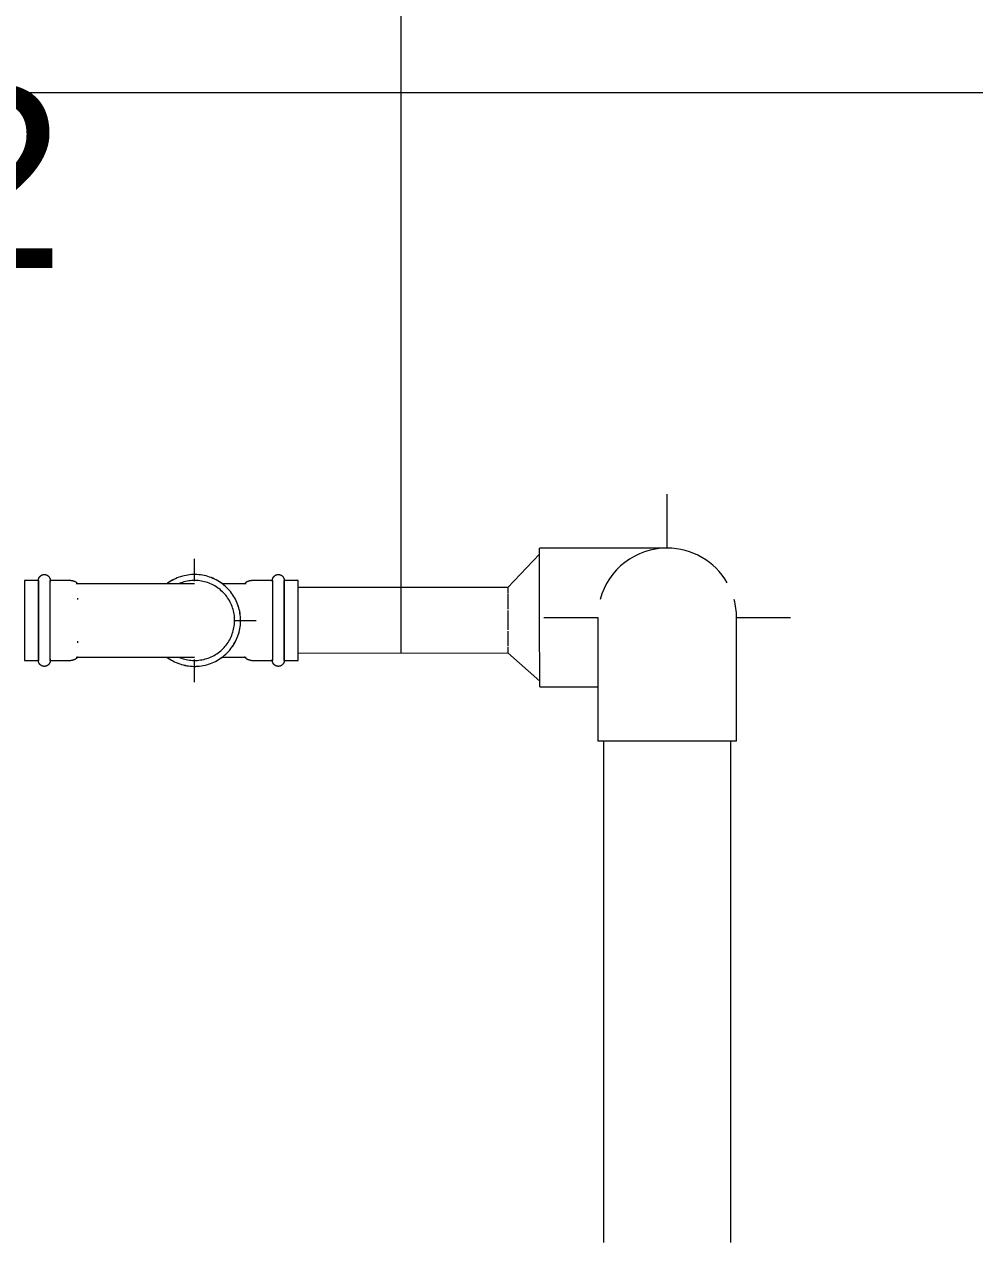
# Model space of a CAD drawing. Header units: inches. Extents: x -3299 to -2222, y -94 to 482.
# Drawn here: x -2629.99 to -2599.18, y 301.7 to 341.21 of the extents above; entities that cross this region are included whole.
import ezdxf

# ---------------------------------------------------------------- set-up
doc = ezdxf.new("R2010")
doc.units = ezdxf.units.IN
doc.header["$MEASUREMENT"] = 0
for name, color, linetype, lineweight in [('G-ANNO-TEXT', 231, 'Continuous', 9), ('P-PIPE', 3, 'Continuous', 9), ('P-PIPE-CNTR', 3, 'Continuous', 9), ('P-PIPE-IDEN', 2, 'Continuous', 9), ('S-GRID', 1, 'Continuous', 9)]:
    doc.layers.add(name, color=color, linetype=linetype, lineweight=lineweight)
doc.styles.add('Arial', font='arial.ttf', dxfattribs={"height": 5.901198})

# ---------------------------------------------------------------- blocks, each defined once
blk = doc.blocks.new('Victaulic-VicPress316-Elbow 90-45deg Style P568_P571 - Standard-V6-PLG_ ROOF LEVEL')
at = {"layer": 'P-PIPE'}
for p, q in [((-2453.184, 286.532), (-2454.503, 286.532)), ((-2452.341, 286.641), (-2453.012, 286.641)), ((-2452.341, 286.641), (-2452.341, 285.344)), ((-2451.501, 286.641), (-2451.955, 286.641)), ((-2451.955, 286.641), (-2451.955, 285.344)), ((-2451.501, 285.344), (-2451.501, 286.641)), ((-2453.23, 286.068), (-2453.23, 286.02)), ((-2452.341, 285.344), (-2452.341, 284.048)), ((-2451.955, 285.344), (-2451.955, 284.048)), ((-2451.501, 284.048), (-2451.501, 285.344)), ((-2453.23, 284.669), (-2453.23, 284.62)), ((-2454.503, 284.157), (-2453.185, 284.157)), ((-2453.012, 284.048), (-2452.341, 284.048)), ((-2451.955, 284.048), (-2451.501, 284.048))]:
    blk.add_line(p, q, dxfattribs=at)
at = {"layer": 'P-PIPE', "flags": 128}
for points in [[(-2456.122, 286.532), (-2456.167, 286.564), (-2456.216, 286.598), (-2456.267, 286.629), (-2456.319, 286.658), (-2456.372, 286.685), (-2456.426, 286.71), (-2456.481, 286.733), (-2456.537, 286.753), (-2456.594, 286.771), (-2456.651, 286.787), (-2456.709, 286.801), (-2456.768, 286.812), (-2456.827, 286.821), (-2456.886, 286.828), (-2456.945, 286.832), (-2457.005, 286.834), (-2457.064, 286.833), (-2457.124, 286.83), (-2457.183, 286.825), (-2457.242, 286.817), (-2457.301, 286.807), (-2457.359, 286.795), (-2457.417, 286.78), (-2457.474, 286.763), (-2457.53, 286.744), (-2457.586, 286.722), (-2457.641, 286.699), (-2457.694, 286.673), (-2457.747, 286.645), (-2457.798, 286.615), (-2457.849, 286.583), (-2457.897, 286.549), (-2457.945, 286.513), (-2457.991, 286.475), (-2458.035, 286.435), (-2458.078, 286.394), (-2458.119, 286.35), (-2458.158, 286.306), (-2458.196, 286.259), (-2458.232, 286.212), (-2458.265, 286.163), (-2458.297, 286.112), (-2458.327, 286.06), (-2458.354, 286.008), (-2458.38, 285.954), (-2458.403, 285.899), (-2458.424, 285.843), (-2458.443, 285.787), (-2458.46, 285.73), (-2458.474, 285.672), (-2458.486, 285.613), (-2458.495, 285.554), (-2458.503, 285.495), (-2458.507, 285.436), (-2458.51, 285.376), (-2458.51, 285.344)], [(-2456.503, 286.533), (-2456.551, 286.553), (-2456.6, 286.571), (-2456.649, 286.586), (-2456.699, 286.6), (-2456.75, 286.612), (-2456.8, 286.622), (-2456.852, 286.63), (-2456.903, 286.635), (-2456.955, 286.639), (-2457.007, 286.641), (-2457.059, 286.64), (-2457.11, 286.638), (-2457.162, 286.633), (-2457.214, 286.626), (-2457.265, 286.618), (-2457.315, 286.607), (-2457.366, 286.594), (-2457.415, 286.579), (-2457.464, 286.563), (-2457.513, 286.544), (-2457.56, 286.523), (-2457.607, 286.501), (-2457.653, 286.476), (-2457.698, 286.45), (-2457.741, 286.422), (-2457.784, 286.393), (-2457.825, 286.361), (-2457.865, 286.328), (-2457.904, 286.294), (-2457.941, 286.258), (-2457.977, 286.22), (-2458.011, 286.181), (-2458.044, 286.141), (-2458.075, 286.099), (-2458.104, 286.057), (-2458.132, 286.013), (-2458.158, 285.968), (-2458.182, 285.922), (-2458.204, 285.875), (-2458.224, 285.827), (-2458.242, 285.779), (-2458.259, 285.729), (-2458.273, 285.68), (-2458.286, 285.629), (-2458.296, 285.578), (-2458.304, 285.527), (-2458.311, 285.476), (-2458.315, 285.424), (-2458.317, 285.372), (-2458.317, 285.344)], [(-2454.503, 286.532), (-2454.604, 286.532), (-2454.705, 286.532), (-2454.805, 286.532), (-2454.905, 286.532), (-2455.004, 286.532), (-2455.102, 286.532), (-2455.199, 286.532), (-2455.295, 286.532), (-2455.39, 286.532), (-2455.484, 286.532), (-2455.576, 286.532), (-2455.666, 286.532), (-2455.754, 286.532), (-2455.841, 286.532), (-2455.925, 286.532), (-2456.007, 286.532), (-2456.086, 286.532), (-2456.163, 286.532), (-2456.238, 286.532), (-2456.309, 286.532), (-2456.378, 286.532), (-2456.444, 286.532), (-2456.506, 286.532), (-2456.566, 286.532), (-2456.622, 286.532), (-2456.674, 286.532), (-2456.724, 286.532), (-2456.769, 286.532), (-2456.811, 286.532), (-2456.85, 286.532), (-2456.884, 286.532), (-2456.915, 286.532), (-2456.942, 286.532), (-2456.965, 286.532), (-2456.984, 286.532), (-2456.999, 286.532), (-2457.01, 286.532), (-2457.018, 286.532), (-2457.021, 286.532), (-2457.021, 286.532)], [(-2453.23, 286.532), (-2453.223, 286.54), (-2453.216, 286.549), (-2453.209, 286.557), (-2453.201, 286.564), (-2453.193, 286.572), (-2453.185, 286.579), (-2453.176, 286.586), (-2453.167, 286.592), (-2453.158, 286.598), (-2453.149, 286.604), (-2453.139, 286.609), (-2453.13, 286.614), (-2453.12, 286.619), (-2453.11, 286.623), (-2453.099, 286.626), (-2453.089, 286.63), (-2453.078, 286.633), (-2453.068, 286.635), (-2453.057, 286.637), (-2453.046, 286.639), (-2453.036, 286.64), (-2453.025, 286.64), (-2453.014, 286.641), (-2453.012, 286.641)], [(-2452.341, 286.641), (-2452.341, 286.649), (-2452.34, 286.656), (-2452.339, 286.664), (-2452.338, 286.672), (-2452.337, 286.679), (-2452.335, 286.687), (-2452.333, 286.694), (-2452.331, 286.702), (-2452.328, 286.709), (-2452.326, 286.716), (-2452.322, 286.723), (-2452.319, 286.73), (-2452.315, 286.737), (-2452.311, 286.743), (-2452.307, 286.75), (-2452.303, 286.756), (-2452.298, 286.762), (-2452.293, 286.768), (-2452.288, 286.774), (-2452.282, 286.779), (-2452.277, 286.785), (-2452.271, 286.79), (-2452.265, 286.794), (-2452.258, 286.799), (-2452.252, 286.803), (-2452.245, 286.807), (-2452.239, 286.811), (-2452.232, 286.815), (-2452.225, 286.818), (-2452.218, 286.821), (-2452.21, 286.823), (-2452.203, 286.826), (-2452.196, 286.828), (-2452.188, 286.83), (-2452.181, 286.831), (-2452.173, 286.832), (-2452.165, 286.833), (-2452.158, 286.834), (-2452.15, 286.834), (-2452.142, 286.834), (-2452.134, 286.833), (-2452.127, 286.833), (-2452.119, 286.832), (-2452.111, 286.83), (-2452.104, 286.829), (-2452.096, 286.827), (-2452.089, 286.825), (-2452.082, 286.822), (-2452.075, 286.819), (-2452.067, 286.816), (-2452.061, 286.813), (-2452.054, 286.809), (-2452.047, 286.805), (-2452.041, 286.801), (-2452.034, 286.797), (-2452.028, 286.792), (-2452.022, 286.787), (-2452.016, 286.782), (-2452.011, 286.777), (-2452.005, 286.771), (-2452, 286.765), (-2451.996, 286.759), (-2451.991, 286.753), (-2451.987, 286.747), (-2451.982, 286.74), (-2451.979, 286.734), (-2451.975, 286.727), (-2451.972, 286.72), (-2451.969, 286.713), (-2451.966, 286.705), (-2451.964, 286.698), (-2451.961, 286.691), (-2451.96, 286.683), (-2451.958, 286.676), (-2451.957, 286.668), (-2451.956, 286.66), (-2451.955, 286.653), (-2451.955, 286.645), (-2451.955, 286.641)], [(-2452.341, 286.6), (-2452.341, 286.612), (-2452.341, 286.622), (-2452.341, 286.63), (-2452.341, 286.635), (-2452.341, 286.639), (-2452.341, 286.641), (-2452.341, 286.641)], [(-2452.341, 286.641), (-2452.341, 286.64), (-2452.341, 286.637), (-2452.341, 286.631), (-2452.341, 286.624), (-2452.341, 286.615), (-2452.341, 286.604), (-2452.341, 286.59), (-2452.341, 286.575), (-2452.341, 286.558), (-2452.341, 286.538), (-2452.341, 286.517), (-2452.341, 286.494), (-2452.341, 286.469), (-2452.341, 286.443), (-2452.341, 286.414), (-2452.341, 286.384), (-2452.341, 286.352), (-2452.341, 286.319), (-2452.341, 286.284), (-2452.341, 286.248), (-2452.341, 286.21), (-2452.341, 286.17), (-2452.341, 286.13), (-2452.341, 286.088), (-2452.341, 286.045), (-2452.341, 286.001), (-2452.341, 285.955), (-2452.341, 285.909), (-2452.341, 285.862), (-2452.341, 285.814), (-2452.341, 285.765), (-2452.341, 285.716), (-2452.341, 285.666), (-2452.341, 285.616), (-2452.341, 285.565), (-2452.341, 285.513), (-2452.341, 285.462), (-2452.341, 285.41), (-2452.341, 285.358), (-2452.341, 285.344)], [(-2451.955, 285.344), (-2451.955, 285.396), (-2451.955, 285.448), (-2451.955, 285.5), (-2451.955, 285.551), (-2451.955, 285.602), (-2451.955, 285.652), (-2451.955, 285.703), (-2451.955, 285.752), (-2451.955, 285.801), (-2451.955, 285.849), (-2451.955, 285.897), (-2451.955, 285.943), (-2451.955, 285.989), (-2451.955, 286.033), (-2451.955, 286.076), (-2451.955, 286.119), (-2451.955, 286.16), (-2451.955, 286.199), (-2451.955, 286.237), (-2451.955, 286.274), (-2451.955, 286.31), (-2451.955, 286.344), (-2451.955, 286.376), (-2451.955, 286.406), (-2451.955, 286.435), (-2451.955, 286.462), (-2451.955, 286.488), (-2451.955, 286.511), (-2451.955, 286.533), (-2451.955, 286.553), (-2451.955, 286.571), (-2451.955, 286.586), (-2451.955, 286.6), (-2451.955, 286.612), (-2451.955, 286.622), (-2451.955, 286.63), (-2451.955, 286.635), (-2451.955, 286.639), (-2451.955, 286.641), (-2451.955, 286.641)], [(-2451.955, 286.641), (-2451.955, 286.64), (-2451.955, 286.637), (-2451.955, 286.631), (-2451.955, 286.624), (-2451.955, 286.615), (-2451.955, 286.604)], [(-2458.51, 285.344), (-2458.509, 285.285), (-2458.506, 285.225), (-2458.5, 285.166), (-2458.491, 285.107), (-2458.481, 285.048), (-2458.468, 284.99), (-2458.452, 284.933), (-2458.435, 284.876), (-2458.415, 284.82), (-2458.393, 284.764), (-2458.368, 284.71), (-2458.342, 284.656), (-2458.313, 284.604), (-2458.283, 284.553), (-2458.25, 284.503), (-2458.216, 284.455), (-2458.179, 284.408), (-2458.141, 284.362), (-2458.1, 284.318), (-2458.059, 284.276), (-2458.015, 284.235), (-2457.97, 284.196), (-2457.923, 284.159), (-2457.875, 284.124), (-2457.826, 284.091), (-2457.775, 284.06), (-2457.723, 284.031), (-2457.67, 284.004), (-2457.616, 283.979), (-2457.561, 283.956), (-2457.505, 283.936), (-2457.448, 283.917), (-2457.39, 283.901), (-2457.332, 283.888), (-2457.274, 283.876), (-2457.215, 283.868), (-2457.156, 283.861), (-2457.096, 283.857), (-2457.037, 283.855), (-2456.977, 283.855), (-2456.918, 283.858), (-2456.858, 283.864), (-2456.799, 283.871), (-2456.741, 283.881), (-2456.682, 283.894), (-2456.625, 283.908), (-2456.568, 283.925), (-2456.511, 283.945), (-2456.456, 283.966), (-2456.401, 283.99), (-2456.347, 284.016), (-2456.295, 284.044), (-2456.243, 284.074), (-2456.193, 284.106), (-2456.144, 284.14), (-2456.122, 284.157)], [(-2458.317, 285.344), (-2458.316, 285.292), (-2458.313, 285.241), (-2458.308, 285.189), (-2458.301, 285.138), (-2458.291, 285.087), (-2458.28, 285.036), (-2458.267, 284.986), (-2458.251, 284.936), (-2458.234, 284.888), (-2458.215, 284.839), (-2458.194, 284.792), (-2458.171, 284.746), (-2458.146, 284.7), (-2458.119, 284.656), (-2458.091, 284.612), (-2458.061, 284.57), (-2458.029, 284.529), (-2457.996, 284.489), (-2457.961, 284.451), (-2457.924, 284.414), (-2457.886, 284.379), (-2457.847, 284.345), (-2457.806, 284.313), (-2457.764, 284.282), (-2457.721, 284.253), (-2457.677, 284.226), (-2457.632, 284.201), (-2457.586, 284.177), (-2457.539, 284.156), (-2457.491, 284.136), (-2457.442, 284.118), (-2457.393, 284.102), (-2457.343, 284.088), (-2457.292, 284.076), (-2457.241, 284.067), (-2457.19, 284.059), (-2457.138, 284.053), (-2457.087, 284.049), (-2457.035, 284.048), (-2456.983, 284.048), (-2456.931, 284.051), (-2456.879, 284.056), (-2456.828, 284.062), (-2456.777, 284.071), (-2456.726, 284.082), (-2456.676, 284.094), (-2456.626, 284.109), (-2456.577, 284.126), (-2456.529, 284.145), (-2456.501, 284.157)], [(-2452.341, 285.344), (-2452.341, 285.292), (-2452.341, 285.241), (-2452.341, 285.189), (-2452.341, 285.138), (-2452.341, 285.087), (-2452.341, 285.036), (-2452.341, 284.986), (-2452.341, 284.936), (-2452.341, 284.888), (-2452.341, 284.839), (-2452.341, 284.792), (-2452.341, 284.746), (-2452.341, 284.7), (-2452.341, 284.656), (-2452.341, 284.612), (-2452.341, 284.57), (-2452.341, 284.529), (-2452.341, 284.489), (-2452.341, 284.451), (-2452.341, 284.414), (-2452.341, 284.379), (-2452.341, 284.345), (-2452.341, 284.313), (-2452.341, 284.282), (-2452.341, 284.253), (-2452.341, 284.226), (-2452.341, 284.201), (-2452.341, 284.177), (-2452.341, 284.156), (-2452.341, 284.136), (-2452.341, 284.118), (-2452.341, 284.102), (-2452.341, 284.088), (-2452.341, 284.076), (-2452.341, 284.067), (-2452.341, 284.059), (-2452.341, 284.053), (-2452.341, 284.049), (-2452.341, 284.048), (-2452.341, 284.048)], [(-2451.955, 284.048), (-2451.955, 284.049), (-2451.955, 284.052), (-2451.955, 284.057), (-2451.955, 284.064), (-2451.955, 284.074), (-2451.955, 284.085), (-2451.955, 284.098), (-2451.955, 284.114), (-2451.955, 284.131), (-2451.955, 284.15), (-2451.955, 284.171), (-2451.955, 284.194), (-2451.955, 284.219), (-2451.955, 284.246), (-2451.955, 284.274), (-2451.955, 284.304), (-2451.955, 284.336), (-2451.955, 284.37), (-2451.955, 284.405), (-2451.955, 284.441), (-2451.955, 284.479), (-2451.955, 284.518), (-2451.955, 284.559), (-2451.955, 284.601), (-2451.955, 284.644), (-2451.955, 284.688), (-2451.955, 284.733), (-2451.955, 284.779), (-2451.955, 284.827), (-2451.955, 284.875), (-2451.955, 284.923), (-2451.955, 284.973), (-2451.955, 285.023), (-2451.955, 285.073), (-2451.955, 285.124), (-2451.955, 285.175), (-2451.955, 285.227), (-2451.955, 285.278), (-2451.955, 285.33), (-2451.955, 285.344)], [(-2457.021, 284.157), (-2457.019, 284.157), (-2457.013, 284.157), (-2457.003, 284.157), (-2456.989, 284.157), (-2456.971, 284.157), (-2456.949, 284.157), (-2456.923, 284.157), (-2456.893, 284.157), (-2456.859, 284.157), (-2456.822, 284.157), (-2456.781, 284.157), (-2456.736, 284.157), (-2456.688, 284.157), (-2456.636, 284.157), (-2456.581, 284.157), (-2456.523, 284.157), (-2456.461, 284.157), (-2456.396, 284.157), (-2456.328, 284.157), (-2456.257, 284.157), (-2456.184, 284.157), (-2456.107, 284.157), (-2456.029, 284.157), (-2455.947, 284.157), (-2455.864, 284.157), (-2455.778, 284.157), (-2455.69, 284.157), (-2455.6, 284.157), (-2455.509, 284.157), (-2455.416, 284.157), (-2455.321, 284.157), (-2455.225, 284.157), (-2455.128, 284.157), (-2455.03, 284.157), (-2454.931, 284.157), (-2454.832, 284.157), (-2454.732, 284.157), (-2454.631, 284.157), (-2454.531, 284.157), (-2454.503, 284.157)], [(-2453.012, 284.048), (-2453.023, 284.048), (-2453.034, 284.049), (-2453.044, 284.05), (-2453.055, 284.051), (-2453.066, 284.053), (-2453.077, 284.056), (-2453.087, 284.058), (-2453.098, 284.062), (-2453.108, 284.065), (-2453.118, 284.069), (-2453.128, 284.074), (-2453.138, 284.079), (-2453.147, 284.084), (-2453.157, 284.089), (-2453.166, 284.095), (-2453.175, 284.102), (-2453.183, 284.108), (-2453.191, 284.115), (-2453.2, 284.123), (-2453.207, 284.13), (-2453.215, 284.138), (-2453.222, 284.147), (-2453.229, 284.155), (-2453.23, 284.157)], [(-2452.341, 284.048), (-2452.341, 284.049), (-2452.341, 284.052), (-2452.341, 284.057), (-2452.341, 284.064), (-2452.341, 284.074), (-2452.341, 284.085)], [(-2451.955, 284.048), (-2451.955, 284.04), (-2451.955, 284.032), (-2451.956, 284.025), (-2451.957, 284.017), (-2451.959, 284.009), (-2451.96, 284.002), (-2451.962, 283.994), (-2451.965, 283.987), (-2451.967, 283.98), (-2451.97, 283.973), (-2451.973, 283.966), (-2451.977, 283.959), (-2451.98, 283.952), (-2451.984, 283.945), (-2451.989, 283.939), (-2451.993, 283.933), (-2451.998, 283.926), (-2452.003, 283.921), (-2452.008, 283.915), (-2452.013, 283.909), (-2452.019, 283.904), (-2452.025, 283.899), (-2452.031, 283.894), (-2452.037, 283.89), (-2452.044, 283.885), (-2452.05, 283.881), (-2452.057, 283.878), (-2452.064, 283.874), (-2452.071, 283.871), (-2452.078, 283.868), (-2452.085, 283.865), (-2452.092, 283.863), (-2452.1, 283.861), (-2452.107, 283.859), (-2452.115, 283.858), (-2452.123, 283.856), (-2452.13, 283.856), (-2452.138, 283.855), (-2452.146, 283.855), (-2452.153, 283.855), (-2452.161, 283.855), (-2452.169, 283.856), (-2452.176, 283.857), (-2452.184, 283.858), (-2452.192, 283.86), (-2452.199, 283.862), (-2452.207, 283.864), (-2452.214, 283.866), (-2452.221, 283.869), (-2452.228, 283.872), (-2452.235, 283.876), (-2452.242, 283.879), (-2452.249, 283.883), (-2452.255, 283.887), (-2452.261, 283.892), (-2452.268, 283.896), (-2452.273, 283.901), (-2452.279, 283.906), (-2452.285, 283.912), (-2452.29, 283.917), (-2452.295, 283.923), (-2452.3, 283.929), (-2452.305, 283.935), (-2452.309, 283.942), (-2452.313, 283.948), (-2452.317, 283.955), (-2452.321, 283.962), (-2452.324, 283.969), (-2452.327, 283.976), (-2452.33, 283.983), (-2452.332, 283.99), (-2452.334, 283.998), (-2452.336, 284.005), (-2452.338, 284.013), (-2452.339, 284.021), (-2452.34, 284.028), (-2452.34, 284.036), (-2452.341, 284.044), (-2452.341, 284.048)], [(-2451.955, 284.088), (-2451.955, 284.076), (-2451.955, 284.067), (-2451.955, 284.059), (-2451.955, 284.053), (-2451.955, 284.049), (-2451.955, 284.048), (-2451.955, 284.048)]]:
    blk.add_lwpolyline(points, dxfattribs=at)
blk = doc.blocks.new('Elbow - Welded - Generic - Standard-V29-PLG_ ROOF LEVEL')
at = {"layer": 'P-PIPE'}
for p, q in [((-2487.681, 317.476), (-2487.681, 319.726)), ((-2487.681, 315.226), (-2487.681, 317.476))]:
    blk.add_line(p, q, dxfattribs=at)
at = {"layer": 'P-PIPE', "flags": 128}
for points in [[(-2483.666, 319.726), (-2483.669, 319.726), (-2483.679, 319.726), (-2483.695, 319.726), (-2483.717, 319.726), (-2483.746, 319.726), (-2483.781, 319.726), (-2483.822, 319.726), (-2483.87, 319.726), (-2483.923, 319.726), (-2483.983, 319.726), (-2484.048, 319.726), (-2484.12, 319.726), (-2484.197, 319.726), (-2484.279, 319.726), (-2484.367, 319.726), (-2484.46, 319.726), (-2484.559, 319.726), (-2484.662, 319.726), (-2484.771, 319.726), (-2484.884, 319.726), (-2485.001, 319.726), (-2485.123, 319.726), (-2485.249, 319.726), (-2485.378, 319.726), (-2485.512, 319.726), (-2485.649, 319.726), (-2485.789, 319.726), (-2485.932, 319.726), (-2486.078, 319.726), (-2486.226, 319.726), (-2486.377, 319.726), (-2486.53, 319.726), (-2486.685, 319.726), (-2486.841, 319.726), (-2486.999, 319.726), (-2487.158, 319.726), (-2487.317, 319.726), (-2487.478, 319.726), (-2487.638, 319.726), (-2487.681, 319.726)], [(-2487.681, 315.226), (-2487.521, 315.226), (-2487.361, 315.226), (-2487.201, 315.226), (-2487.042, 315.226), (-2486.884, 315.226), (-2486.727, 315.226), (-2486.572, 315.226), (-2486.418, 315.226), (-2486.267, 315.226), (-2486.118, 315.226), (-2485.971, 315.226), (-2485.827, 315.226), (-2485.686, 315.226), (-2485.548, 315.226), (-2485.414, 315.226), (-2485.283, 315.226), (-2485.156, 315.226), (-2485.034, 315.226), (-2484.915, 315.226), (-2484.801, 315.226), (-2484.691, 315.226), (-2484.586, 315.226), (-2484.487, 315.226), (-2484.392, 315.226), (-2484.302, 315.226), (-2484.218, 315.226), (-2484.14, 315.226), (-2484.067, 315.226), (-2484, 315.226), (-2483.939, 315.226), (-2483.883, 315.226), (-2483.834, 315.226), (-2483.791, 315.226), (-2483.755, 315.226), (-2483.724, 315.226), (-2483.7, 315.226), (-2483.682, 315.226), (-2483.671, 315.226), (-2483.666, 315.226), (-2483.666, 315.226)]]:
    blk.add_lwpolyline(points, dxfattribs=at)
at = {"layer": 'P-PIPE'}
for start, end in [(0, 75), (300, 0), (270, 285)]:
    blk.add_arc((-2483.666, 317.476), 2.25, start, end, dxfattribs=at)

msp = doc.modelspace()

# ---------------------------------------------------------------- linework, layer by layer
at = {"layer": 'P-PIPE'}
for p, q in [((-2614.316, 322.951), (-2613.286, 324.033)), ((-2613.286, 324.033), (-2614.316, 322.951)), ((-2609.152, 324.226), (-2613.286, 324.221)), ((-2613.284, 321.971), (-2613.286, 324.221)), ((-2622.802, 323.066), (-2623.586, 323.066)), ((-2621.949, 323.175), (-2622.63, 323.175)), ((-2621.949, 323.175), (-2621.949, 321.878)), ((-2621.109, 323.175), (-2621.563, 323.175)), ((-2621.563, 323.175), (-2621.563, 321.878)), ((-2621.109, 321.878), (-2621.109, 323.175)), ((-2614.316, 322.95), (-2621.109, 322.942)), ((-2614.316, 322.95), (-2614.316, 322.763)), ((-2614.316, 322.737), (-2614.315, 322.241)), ((-2614.315, 322.202), (-2614.314, 321.575)), ((-2621.949, 321.878), (-2621.949, 320.582)), ((-2621.563, 321.878), (-2621.563, 320.582)), ((-2621.109, 320.582), (-2621.109, 321.878)), ((-2613.281, 319.721), (-2613.284, 321.971)), ((-2614.314, 321.535), (-2614.314, 321.04)), ((-2614.314, 321.014), (-2614.314, 320.826)), ((-2623.585, 320.691), (-2622.803, 320.691)), ((-2622.63, 320.582), (-2621.949, 320.582)), ((-2621.563, 320.582), (-2621.109, 320.582)), ((-2621.109, 320.818), (-2614.314, 320.826)), ((-2613.281, 319.908), (-2614.314, 320.826)), ((-2614.314, 320.826), (-2613.281, 319.908)), ((-2613.281, 319.721), (-2611.399, 319.723)), ((-2611.212, 317.96), (-2611.212, 301.697)), ((-2607.087, 301.697), (-2607.087, 317.96))]:
    msp.add_line(p, q, dxfattribs=at)
at = {"layer": 'P-PIPE', "flags": 128}
for points in [[(-2623.098, 322.461), (-2623.121, 322.513), (-2623.148, 322.566), (-2623.176, 322.619), (-2623.207, 322.67), (-2623.239, 322.72), (-2623.274, 322.768), (-2623.311, 322.815), (-2623.349, 322.861), (-2623.389, 322.905), (-2623.431, 322.947), (-2623.475, 322.988), (-2623.52, 323.027), (-2623.566, 323.064), (-2623.614, 323.099), (-2623.664, 323.132), (-2623.715, 323.163), (-2623.767, 323.192), (-2623.82, 323.219), (-2623.874, 323.244), (-2623.929, 323.267), (-2623.985, 323.287), (-2624.042, 323.305), (-2624.099, 323.321), (-2624.157, 323.335), (-2624.216, 323.346), (-2624.274, 323.355), (-2624.334, 323.362), (-2624.393, 323.366), (-2624.453, 323.368), (-2624.512, 323.367), (-2624.572, 323.364), (-2624.631, 323.359), (-2624.69, 323.351), (-2624.749, 323.341), (-2624.807, 323.329), (-2624.865, 323.314), (-2624.922, 323.297), (-2624.978, 323.278), (-2625.034, 323.257), (-2625.089, 323.233), (-2625.142, 323.207), (-2625.195, 323.179), (-2625.246, 323.149), (-2625.296, 323.117), (-2625.345, 323.083), (-2625.368, 323.066)], [(-2623.57, 323.066), (-2623.614, 323.099), (-2623.664, 323.132), (-2623.715, 323.163), (-2623.767, 323.192), (-2623.82, 323.219), (-2623.874, 323.244), (-2623.929, 323.267), (-2623.985, 323.287), (-2624.042, 323.305), (-2624.099, 323.321), (-2624.157, 323.335), (-2624.216, 323.346), (-2624.274, 323.355), (-2624.334, 323.362), (-2624.393, 323.366), (-2624.453, 323.368), (-2624.512, 323.367), (-2624.572, 323.364), (-2624.631, 323.359), (-2624.69, 323.351), (-2624.749, 323.341), (-2624.807, 323.329), (-2624.865, 323.314), (-2624.922, 323.297), (-2624.978, 323.278), (-2625.034, 323.257), (-2625.089, 323.233), (-2625.142, 323.207), (-2625.195, 323.179), (-2625.246, 323.149), (-2625.296, 323.117), (-2625.345, 323.083), (-2625.368, 323.066)], [(-2621.949, 323.175), (-2621.949, 323.183), (-2621.948, 323.19), (-2621.947, 323.198), (-2621.946, 323.206), (-2621.945, 323.213), (-2621.943, 323.221), (-2621.941, 323.228), (-2621.939, 323.236), (-2621.936, 323.243), (-2621.934, 323.25), (-2621.93, 323.257), (-2621.927, 323.264), (-2621.923, 323.271), (-2621.919, 323.278), (-2621.915, 323.284), (-2621.911, 323.29), (-2621.906, 323.296), (-2621.901, 323.302), (-2621.896, 323.308), (-2621.89, 323.313), (-2621.885, 323.319), (-2621.879, 323.324), (-2621.873, 323.329), (-2621.866, 323.333), (-2621.86, 323.337), (-2621.853, 323.341), (-2621.847, 323.345), (-2621.84, 323.349), (-2621.833, 323.352), (-2621.826, 323.355), (-2621.818, 323.358), (-2621.811, 323.36), (-2621.804, 323.362), (-2621.796, 323.364), (-2621.789, 323.365), (-2621.781, 323.366), (-2621.773, 323.367), (-2621.766, 323.368), (-2621.758, 323.368), (-2621.75, 323.368), (-2621.742, 323.368), (-2621.735, 323.367), (-2621.727, 323.366), (-2621.719, 323.365), (-2621.712, 323.363), (-2621.704, 323.361), (-2621.697, 323.359), (-2621.69, 323.356), (-2621.683, 323.354), (-2621.675, 323.35), (-2621.668, 323.347), (-2621.662, 323.343), (-2621.655, 323.34), (-2621.649, 323.335), (-2621.642, 323.331), (-2621.636, 323.326), (-2621.63, 323.321), (-2621.624, 323.316), (-2621.619, 323.311), (-2621.613, 323.305), (-2621.608, 323.3), (-2621.603, 323.294), (-2621.599, 323.287), (-2621.594, 323.281), (-2621.59, 323.274), (-2621.587, 323.268), (-2621.583, 323.261), (-2621.58, 323.254), (-2621.577, 323.247), (-2621.574, 323.24), (-2621.571, 323.232), (-2621.569, 323.225), (-2621.567, 323.217), (-2621.566, 323.21), (-2621.565, 323.202), (-2621.564, 323.195), (-2621.563, 323.187), (-2621.563, 323.179), (-2621.563, 323.175)], [(-2622.848, 323.066), (-2622.841, 323.075), (-2622.834, 323.083), (-2622.827, 323.091), (-2622.819, 323.099), (-2622.811, 323.106), (-2622.803, 323.113), (-2622.794, 323.12), (-2622.785, 323.126), (-2622.776, 323.132), (-2622.767, 323.138), (-2622.757, 323.143), (-2622.748, 323.148), (-2622.738, 323.153), (-2622.728, 323.157), (-2622.717, 323.161), (-2622.707, 323.164), (-2622.696, 323.167), (-2622.686, 323.169), (-2622.675, 323.171), (-2622.664, 323.173), (-2622.654, 323.174), (-2622.643, 323.175), (-2622.632, 323.175), (-2622.63, 323.175)], [(-2621.949, 323.134), (-2621.949, 323.146), (-2621.949, 323.156), (-2621.949, 323.164), (-2621.949, 323.17), (-2621.949, 323.173), (-2621.949, 323.175), (-2621.949, 323.175)], [(-2621.949, 323.175), (-2621.949, 323.174), (-2621.949, 323.171), (-2621.949, 323.166), (-2621.949, 323.158), (-2621.949, 323.149), (-2621.949, 323.138), (-2621.949, 323.124), (-2621.949, 323.109), (-2621.949, 323.092), (-2621.949, 323.073), (-2621.949, 323.051), (-2621.949, 323.028), (-2621.949, 323.004), (-2621.949, 322.977), (-2621.949, 322.949), (-2621.949, 322.918), (-2621.949, 322.887), (-2621.949, 322.853), (-2621.949, 322.818), (-2621.949, 322.782), (-2621.949, 322.744), (-2621.949, 322.705), (-2621.949, 322.664), (-2621.949, 322.622), (-2621.949, 322.579), (-2621.949, 322.535), (-2621.949, 322.49), (-2621.949, 322.443), (-2621.949, 322.396), (-2621.949, 322.348), (-2621.949, 322.3), (-2621.949, 322.25), (-2621.949, 322.2), (-2621.949, 322.15), (-2621.949, 322.099), (-2621.949, 322.048), (-2621.949, 321.996), (-2621.949, 321.944), (-2621.949, 321.892), (-2621.949, 321.878)], [(-2621.563, 321.878), (-2621.563, 321.93), (-2621.563, 321.982), (-2621.563, 322.034), (-2621.563, 322.085), (-2621.563, 322.136), (-2621.563, 322.187), (-2621.563, 322.237), (-2621.563, 322.286), (-2621.563, 322.335), (-2621.563, 322.383), (-2621.563, 322.431), (-2621.563, 322.477), (-2621.563, 322.523), (-2621.563, 322.567), (-2621.563, 322.611), (-2621.563, 322.653), (-2621.563, 322.694), (-2621.563, 322.733), (-2621.563, 322.772), (-2621.563, 322.809), (-2621.563, 322.844), (-2621.563, 322.878), (-2621.563, 322.91), (-2621.563, 322.941), (-2621.563, 322.969), (-2621.563, 322.997), (-2621.563, 323.022), (-2621.563, 323.045), (-2621.563, 323.067), (-2621.563, 323.087), (-2621.563, 323.105), (-2621.563, 323.121), (-2621.563, 323.134), (-2621.563, 323.146), (-2621.563, 323.156), (-2621.563, 323.164), (-2621.563, 323.17), (-2621.563, 323.173), (-2621.563, 323.175), (-2621.563, 323.175)], [(-2621.563, 323.175), (-2621.563, 323.174), (-2621.563, 323.171), (-2621.563, 323.166), (-2621.563, 323.158), (-2621.563, 323.149), (-2621.563, 323.138)], [(-2622.979, 321.878), (-2622.98, 321.938), (-2622.984, 321.998), (-2622.99, 322.057), (-2622.998, 322.116), (-2623.009, 322.174), (-2623.022, 322.233), (-2623.037, 322.29), (-2623.055, 322.347), (-2623.075, 322.403), (-2623.097, 322.459)], [(-2625.367, 320.691), (-2625.323, 320.658), (-2625.274, 320.625), (-2625.223, 320.594), (-2625.171, 320.565), (-2625.118, 320.538), (-2625.064, 320.513), (-2625.008, 320.49), (-2624.953, 320.47), (-2624.896, 320.452), (-2624.838, 320.436), (-2624.78, 320.422), (-2624.722, 320.411), (-2624.663, 320.402), (-2624.604, 320.395), (-2624.544, 320.391), (-2624.485, 320.389), (-2624.425, 320.39), (-2624.366, 320.393), (-2624.306, 320.398), (-2624.247, 320.406), (-2624.189, 320.416), (-2624.13, 320.428), (-2624.073, 320.443), (-2624.015, 320.46), (-2623.959, 320.479), (-2623.904, 320.5), (-2623.849, 320.524), (-2623.795, 320.55), (-2623.743, 320.578), (-2623.691, 320.608), (-2623.641, 320.64), (-2623.592, 320.674), (-2623.545, 320.71), (-2623.499, 320.748), (-2623.454, 320.788), (-2623.412, 320.829), (-2623.37, 320.872), (-2623.331, 320.917), (-2623.294, 320.963), (-2623.258, 321.011), (-2623.224, 321.06), (-2623.192, 321.111), (-2623.163, 321.162), (-2623.135, 321.215), (-2623.11, 321.269), (-2623.086, 321.324), (-2623.065, 321.38), (-2623.046, 321.436), (-2623.03, 321.493), (-2623.016, 321.551), (-2623.004, 321.609), (-2622.994, 321.668), (-2622.987, 321.727), (-2622.982, 321.787), (-2622.98, 321.846), (-2622.979, 321.878)], [(-2621.949, 321.878), (-2621.949, 321.827), (-2621.949, 321.775), (-2621.949, 321.723), (-2621.949, 321.672), (-2621.949, 321.621), (-2621.949, 321.57), (-2621.949, 321.52), (-2621.949, 321.471), (-2621.949, 321.422), (-2621.949, 321.374), (-2621.949, 321.326), (-2621.949, 321.28), (-2621.949, 321.234), (-2621.949, 321.19), (-2621.949, 321.146), (-2621.949, 321.104), (-2621.949, 321.063), (-2621.949, 321.024), (-2621.949, 320.985), (-2621.949, 320.948), (-2621.949, 320.913), (-2621.949, 320.879), (-2621.949, 320.847), (-2621.949, 320.816), (-2621.949, 320.788), (-2621.949, 320.76), (-2621.949, 320.735), (-2621.949, 320.712), (-2621.949, 320.69), (-2621.949, 320.67), (-2621.949, 320.652), (-2621.949, 320.636), (-2621.949, 320.623), (-2621.949, 320.611), (-2621.949, 320.601), (-2621.949, 320.593), (-2621.949, 320.587), (-2621.949, 320.584), (-2621.949, 320.582), (-2621.949, 320.582)], [(-2621.563, 320.582), (-2621.563, 320.583), (-2621.563, 320.586), (-2621.563, 320.591), (-2621.563, 320.599), (-2621.563, 320.608), (-2621.563, 320.619), (-2621.563, 320.632), (-2621.563, 320.648), (-2621.563, 320.665), (-2621.563, 320.684), (-2621.563, 320.705), (-2621.563, 320.728), (-2621.563, 320.753), (-2621.563, 320.78), (-2621.563, 320.808), (-2621.563, 320.839), (-2621.563, 320.87), (-2621.563, 320.904), (-2621.563, 320.939), (-2621.563, 320.975), (-2621.563, 321.013), (-2621.563, 321.052), (-2621.563, 321.093), (-2621.563, 321.135), (-2621.563, 321.178), (-2621.563, 321.222), (-2621.563, 321.267), (-2621.563, 321.314), (-2621.563, 321.361), (-2621.563, 321.409), (-2621.563, 321.457), (-2621.563, 321.507), (-2621.563, 321.557), (-2621.563, 321.607), (-2621.563, 321.658), (-2621.563, 321.709), (-2621.563, 321.761), (-2621.563, 321.813), (-2621.563, 321.864), (-2621.563, 321.878)], [(-2625.367, 320.691), (-2625.323, 320.658), (-2625.274, 320.625), (-2625.223, 320.594), (-2625.171, 320.565), (-2625.118, 320.538), (-2625.064, 320.513), (-2625.008, 320.49), (-2624.953, 320.47), (-2624.896, 320.452), (-2624.838, 320.436), (-2624.78, 320.422), (-2624.722, 320.411), (-2624.663, 320.402), (-2624.604, 320.395), (-2624.544, 320.391), (-2624.485, 320.389), (-2624.425, 320.39), (-2624.366, 320.393), (-2624.306, 320.398), (-2624.247, 320.406), (-2624.189, 320.416), (-2624.13, 320.428), (-2624.073, 320.443), (-2624.015, 320.46), (-2623.959, 320.479), (-2623.904, 320.5), (-2623.849, 320.524), (-2623.795, 320.55), (-2623.743, 320.578), (-2623.691, 320.608), (-2623.641, 320.64), (-2623.592, 320.674), (-2623.57, 320.691)], [(-2622.63, 320.582), (-2622.641, 320.582), (-2622.652, 320.583), (-2622.662, 320.584), (-2622.673, 320.585), (-2622.684, 320.587), (-2622.695, 320.59), (-2622.705, 320.593), (-2622.715, 320.596), (-2622.726, 320.599), (-2622.736, 320.603), (-2622.746, 320.608), (-2622.756, 320.613), (-2622.765, 320.618), (-2622.774, 320.624), (-2622.784, 320.63), (-2622.792, 320.636), (-2622.801, 320.643), (-2622.809, 320.65), (-2622.817, 320.657), (-2622.825, 320.665), (-2622.833, 320.673), (-2622.84, 320.681), (-2622.847, 320.689), (-2622.848, 320.691)], [(-2621.949, 320.582), (-2621.949, 320.583), (-2621.949, 320.586), (-2621.949, 320.591), (-2621.949, 320.599), (-2621.949, 320.608), (-2621.949, 320.619)], [(-2621.563, 320.582), (-2621.563, 320.574), (-2621.563, 320.567), (-2621.564, 320.559), (-2621.565, 320.551), (-2621.567, 320.544), (-2621.568, 320.536), (-2621.57, 320.529), (-2621.573, 320.521), (-2621.575, 320.514), (-2621.578, 320.507), (-2621.581, 320.5), (-2621.585, 320.493), (-2621.588, 320.486), (-2621.592, 320.479), (-2621.596, 320.473), (-2621.601, 320.467), (-2621.606, 320.461), (-2621.611, 320.455), (-2621.616, 320.449), (-2621.621, 320.444), (-2621.627, 320.438), (-2621.633, 320.433), (-2621.639, 320.428), (-2621.645, 320.424), (-2621.651, 320.42), (-2621.658, 320.416), (-2621.665, 320.412), (-2621.672, 320.408), (-2621.679, 320.405), (-2621.686, 320.402), (-2621.693, 320.399), (-2621.7, 320.397), (-2621.708, 320.395), (-2621.715, 320.393), (-2621.723, 320.392), (-2621.731, 320.391), (-2621.738, 320.39), (-2621.746, 320.389), (-2621.754, 320.389), (-2621.761, 320.389), (-2621.769, 320.389), (-2621.777, 320.39), (-2621.784, 320.391), (-2621.792, 320.392), (-2621.8, 320.394), (-2621.807, 320.396), (-2621.814, 320.398), (-2621.822, 320.401), (-2621.829, 320.403), (-2621.836, 320.406), (-2621.843, 320.41), (-2621.85, 320.413), (-2621.856, 320.417), (-2621.863, 320.422), (-2621.869, 320.426), (-2621.875, 320.431), (-2621.881, 320.436), (-2621.887, 320.441), (-2621.893, 320.446), (-2621.898, 320.452), (-2621.903, 320.457), (-2621.908, 320.463), (-2621.913, 320.47), (-2621.917, 320.476), (-2621.921, 320.482), (-2621.925, 320.489), (-2621.929, 320.496), (-2621.932, 320.503), (-2621.935, 320.51), (-2621.938, 320.517), (-2621.94, 320.525), (-2621.942, 320.532), (-2621.944, 320.54), (-2621.946, 320.547), (-2621.947, 320.555), (-2621.948, 320.562), (-2621.948, 320.57), (-2621.949, 320.578), (-2621.949, 320.582)], [(-2621.563, 320.623), (-2621.563, 320.611), (-2621.563, 320.601), (-2621.563, 320.593), (-2621.563, 320.587), (-2621.563, 320.584), (-2621.563, 320.582), (-2621.563, 320.582)]]:
    msp.add_lwpolyline(points, dxfattribs=at)
at = {"layer": 'P-PIPE-CNTR'}
for p, q in [((-2609.15, 324.226), (-2609.15, 325.976)), ((-2624.469, 323.148), (-2624.469, 323.878)), ((-2623.201, 321.878), (-2622.469, 321.878)), ((-2613.15, 321.976), (-2611.4, 321.976)), ((-2606.9, 321.976), (-2605.15, 321.976)), ((-2624.469, 319.878), (-2624.469, 320.608))]:
    msp.add_line(p, q, dxfattribs=at)
at = {"layer": 'P-PIPE-IDEN'}
msp.add_line((-2617.775, 320.807), (-2617.775, 356.759), dxfattribs=at)

# ---------------------------------------------------------------- block references
at = {"layer": 'P-PIPE'}
for name, p, rotation in [('Elbow - Welded - Generic - Standard-V29-PLG_ ROOF LEVEL', (-2291.674, 2805.641), 90), ('Victaulic-VicPress316-Elbow 90-45deg Style P568_P571 - Standard-V6-PLG_ ROOF LEVEL', (-5081.49, 607.222), 180)]:
    msp.add_blockref(name, p, dxfattribs=dict(at, rotation=rotation))

# ---------------------------------------------------------------- texts
at = {"layer": 'G-ANNO-TEXT', "insert": (-2664.851, 339.206), "char_height": 5.9012, "width": 42.984, "attachment_point": 1, "line_spacing_factor": 0.938532, "style": 'Arial', "bg_fill": 3, "box_fill_scale": 1.25, "bg_fill_color": 0, "bg_fill_transparency": 0}
msp.add_mtext('(2) RPZ-2', dxfattribs=at)

# ---------------------------------------------------------------- next in the draw order: linework, layer by layer
at = {"layer": 'S-GRID'}
msp.add_line((-3286.996, 339), (-2262.383, 339), dxfattribs=at)

doc.saveas('drawing.dxf')
